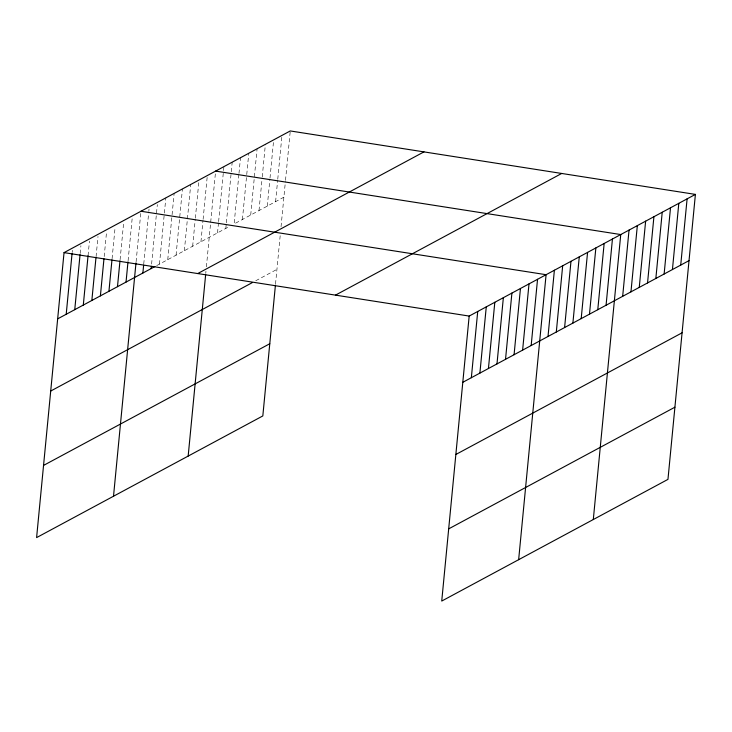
<?xml version="1.0" encoding="UTF-8"?>
<svg xmlns="http://www.w3.org/2000/svg" width="732" height="732" viewBox="0 0 732 732"><rect width="100%" height="100%" fill="white"/><g stroke="black" fill="none" stroke-linecap="round" stroke-linejoin="round"><path stroke-width="0.55" stroke-dasharray="3.66 2.75" d="M72.157 252.513L72.367 250.271M80.163 253.528L80.913 245.668M88.06 255.669L89.46 241.075M96.066 256.685L98.006 236.482M104.182 256.584L106.552 231.879M112.078 258.716L115.107 227.286M120.085 259.732L123.653 222.693M128.091 260.757L132.199 218.09M136.097 261.772L140.745 213.497M143.737 264.042L148.715 212.399M148.825 211.283L149.035 209.032M151.606 264.069L157.334 204.576M159.466 264.106L165.844 197.869M167.756 259.64L171.974 215.858M172.084 214.732L174.134 193.404M176.055 255.175L182.433 188.948M184.354 250.719L190.732 184.482M192.644 246.254L195.243 219.316M195.343 218.191L199.022 180.017M200.943 241.798L202.993 220.469M203.103 219.344L207.321 175.561M205.756 273.429L205.966 271.243M206.387 266.869L215.611 171.096M217.532 232.877L218.502 222.766M218.612 221.65L223.91 166.64M225.822 228.411L226.261 223.919M226.362 222.793L232.2 162.175M238.879 174.555L234.121 223.946L283.888 197.183M238.98 173.429L240.499 157.709M242.411 219.49L246.629 175.707M246.739 174.582L248.788 153.253M250.71 215.025L257.088 148.788M259.009 210.569L262.138 178.013M262.248 176.888L265.387 144.332M267.299 206.104L269.898 179.157M269.998 178.041L273.677 139.867M275.598 201.639L277.648 180.31M277.757 179.194L281.976 135.411M275.525 284.016L280.31 234.368M281.042 226.71L285.407 181.463M285.507 180.337L290.265 130.946M156.703 265.588L228.585 226.92M255.743 280.768L276.943 269.367"/><path stroke-width="1.1" d="M695.4 194.401L469.175 316.068L441.735 601.054L667.959 479.378L695.4 194.401L290.265 130.946L64.041 252.622L36.6 537.599L262.825 415.932L275.424 285.141M66.209 314.257L72.047 253.638M74.756 309.663L80.053 254.654M83.302 305.07L88.06 255.669M91.848 300.468L95.956 257.81M100.394 295.874L103.962 258.826M108.94 291.272L111.969 259.842M117.486 286.679L119.975 260.857M126.032 282.085L127.981 261.873M113.515 496.232L135.987 262.889M142.877 273.027L143.628 265.167M151.167 268.562L151.387 266.32M188.17 456.082L205.655 274.518M471.344 377.712L477.722 311.475M479.89 373.11L486.268 306.882M488.436 368.516L494.814 302.279M496.982 363.923L503.36 297.686M505.528 359.32L511.906 293.093M514.074 354.727L520.452 288.49M522.621 350.134L528.998 283.897M531.167 345.531L537.544 279.295M518.649 559.687L546.09 274.701L140.956 211.246M548.012 336.473L554.389 270.236M556.302 332.017L562.679 265.78M564.601 327.552L570.978 261.315M572.891 323.096L579.268 256.859M581.19 318.63L587.567 252.394M589.48 314.165L595.857 247.938M597.779 309.709L604.156 243.472M606.069 305.244L612.446 239.007M593.304 519.537L620.745 234.551L215.611 171.096M622.667 296.323L629.044 230.086M630.957 291.867L637.334 225.63M639.256 287.402L645.633 221.165M647.546 282.936L653.923 216.699M655.845 278.48L662.222 212.243M664.134 274.015L670.512 207.778M672.433 269.559L678.811 203.322M680.723 265.094L687.101 198.857M57.663 318.859L154.855 266.585M197.732 273.558L423.965 151.881M50.709 391.044L252.055 282.753M335.476 295.133L561.709 173.457M43.554 465.415L269.779 343.738M462.798 382.305L689.022 260.629M455.844 454.49L682.068 332.822M448.679 528.87L674.913 407.193M64.041 252.622L469.175 316.068"/></g></svg>
